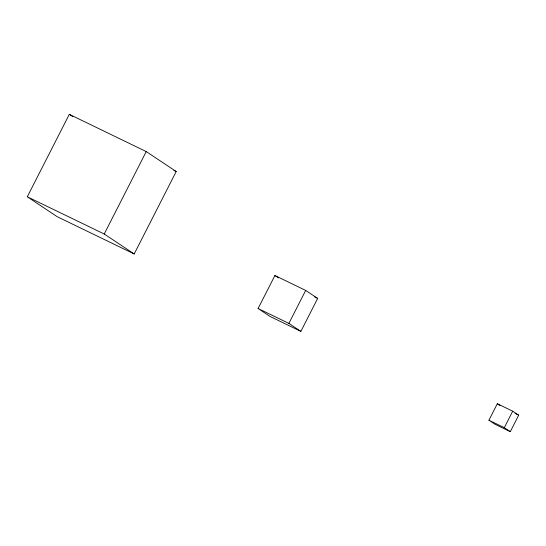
<?xml version="1.0" encoding="UTF-8"?>
<svg xmlns="http://www.w3.org/2000/svg" width="546" height="546" viewBox="0 0 546 546"><rect width="100%" height="100%" fill="white"/><g stroke="black" fill="none" stroke-linecap="round" stroke-linejoin="round"><path stroke-width="0.82" d="M27.3 196.778L69.308 114.339L146.239 151.576L176.201 171.526L134.193 253.965L57.255 216.728L27.3 196.778L104.238 234.016L134.193 253.965M104.238 234.016L146.239 151.576M258.108 308.504L274.911 275.525L305.685 290.424L317.67 298.403L300.866 331.374L270.093 316.482L258.108 308.504L288.882 323.396L300.866 331.374M288.882 323.396L305.685 290.424M488.923 420.222L497.324 403.74L512.708 411.186L518.7 415.172L510.298 431.661L494.915 424.215L488.923 420.222L504.306 427.675L510.298 431.661M504.306 427.675L512.708 411.186M173.915 170.42L176.201 171.526M314.667 296.949L317.67 298.403M515.035 413.404L518.7 415.172M69.308 114.339L72.789 116.66M497.324 403.74L499.986 405.507M274.911 275.525L278.44 277.873"/></g></svg>
